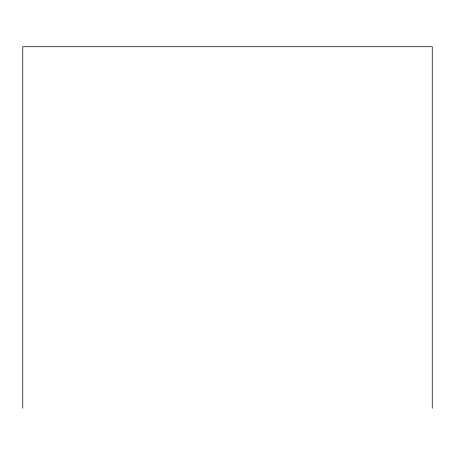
<?xml version="1.0" encoding="UTF-8"?>
<svg xmlns="http://www.w3.org/2000/svg" width="455" height="455" viewBox="0 0 455 455"><rect width="100%" height="100%" fill="white"/><g stroke="black" fill="none" stroke-linecap="round" stroke-linejoin="round"><path stroke-width="0.68" d="M432.25 408.283L432.25 46.717L22.75 46.717L22.75 408.283"/></g></svg>
